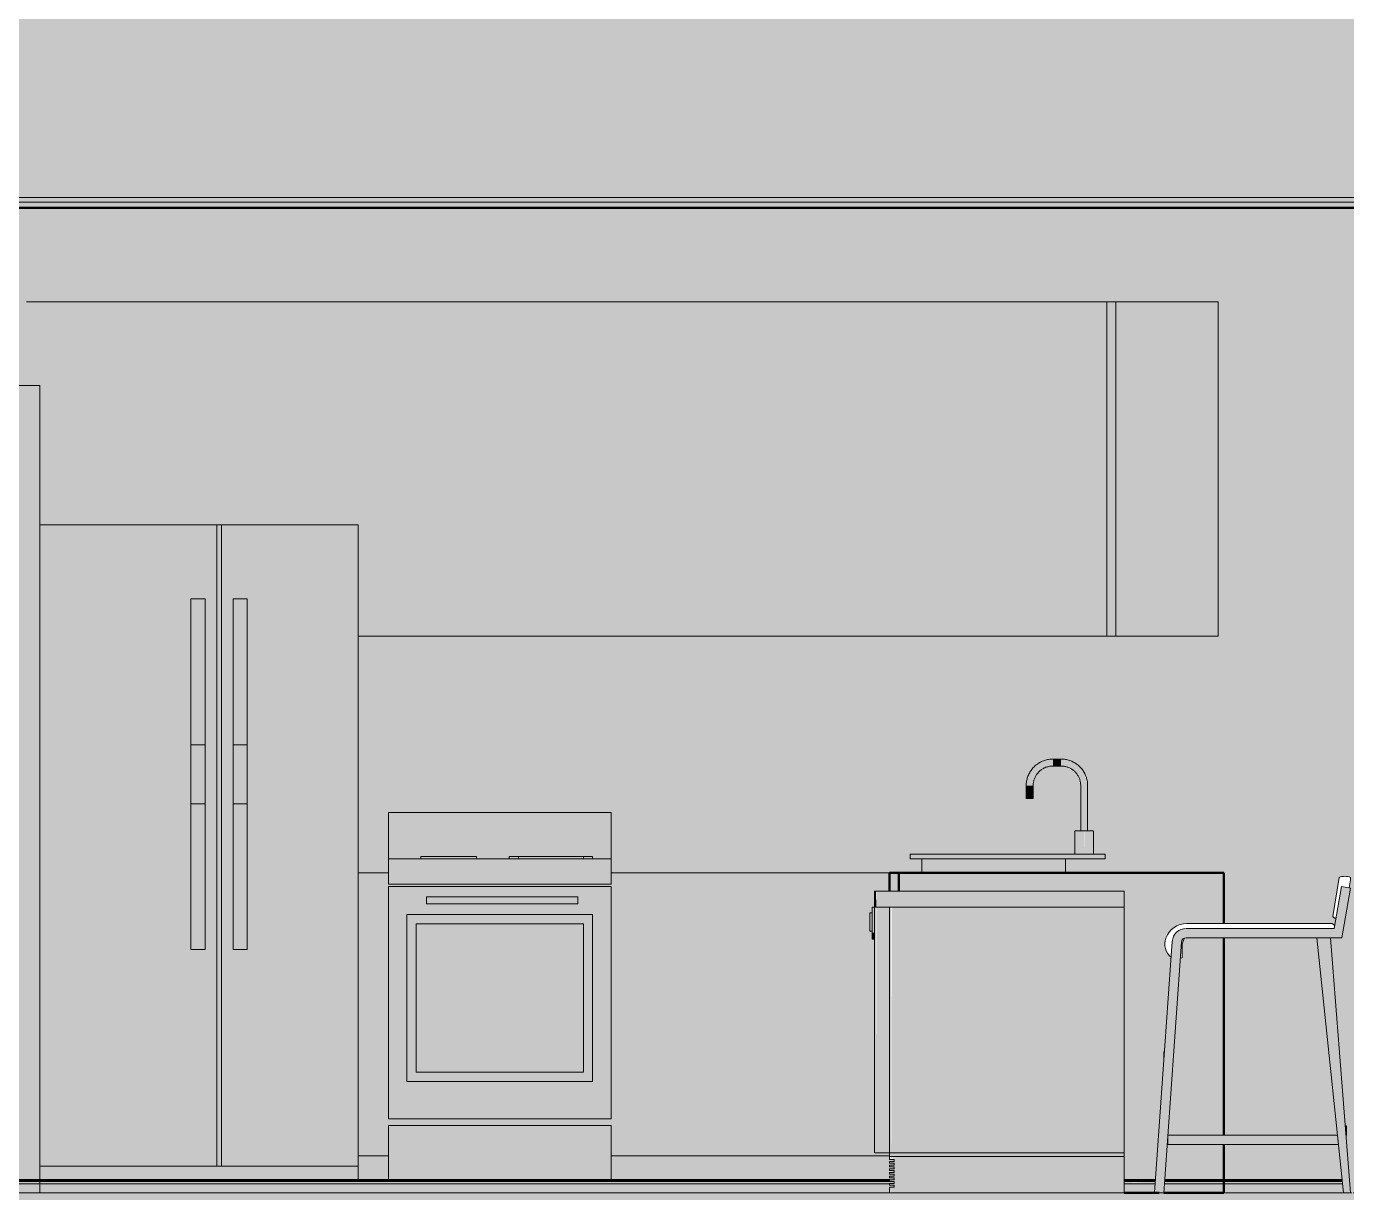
# Model space of a CAD drawing. Header units: inches. Extents: x 9566 to 17067, y -226 to 532.
# Drawn here: x 16322.1 to 16464.4, y 119.6 to 245.7 of the extents above; entities that cross this region are included whole.
import ezdxf

# ---------------------------------------------------------------- set-up
doc = ezdxf.new("R2010")
doc.units = ezdxf.units.IN
doc.header["$MEASUREMENT"] = 0
doc.linetypes.add('Dash 1_16_', pattern=[0.125, 0.0625, -0.0625])
doc.linetypes.add('Grid Line 1_2_', pattern=[0.875, 0.5, -0.125, 0.125, -0.125])
for name, color, linetype, lineweight in [('0-2', 7, 'Continuous', 9), ('0-3', 130, 'Continuous', 5), ('A-AREA-PATT-3', 254, 'Continuous', 9), ('A-DOOR-2', 7, 'Dash 1_16_', 9), ('A-DOOR-FRAM-3', 8, 'Continuous', 9), ('A-DOOR-FRAM-4', 90, 'Continuous', 20), ('A-FLOR-1', 192, 'Continuous', 5), ('A-FLOR-2', 192, 'Continuous', 50), ('A-FLOR-LEVL-1', 51, 'Grid Line 1_2_', 9), ('A-FLOR-MCUT', 51, 'Continuous', 13), ('A-FLOR-PATT-1', 8, 'Continuous', 9), ('I-FURN-2', 7, 'Continuous', 9), ('I-FURN-5', 9, 'Continuous', 9), ('P-SANR-FIXT-1', 8, 'Continuous', 9), ('P-SANR-FIXT-2', 7, 'Continuous', 9), ('Q-CASE-1', 9, 'Continuous', 9), ('Q-CASE-2', 7, 'Continuous', 9), ('Q-CASE-3', 250, 'Continuous', 50), ('Q-SPCQ-1', 8, 'Continuous', 9), ('Q-SPCQ-2', 7, 'Continuous', 9), ('Q-SPCQ-3', 50, 'Continuous', 9)]:
    doc.layers.add(name, color=color, linetype=linetype, lineweight=lineweight)

# ---------------------------------------------------------------- blocks, each defined once
blk = doc.blocks.new('OD_CW_Base Cabinet - OD_CW_Base Cabinet-1482722-BUILDING SECTION - NORTH_SOUTH - LOOKING WEST')
at = {"layer": 'Q-CASE-1'}
blk.add_hatch(color=256, dxfattribs=at).paths.add_polyline_path([(3642.3, 152.5), (3643.3, 152.5), (3643.3, 154.5), (3642.3, 154.5)], flags=0)
h = blk.add_hatch(color=256, dxfattribs=at)
h.paths.add_polyline_path([(3670.05, 121), (3670.89, 121), (3671.82, 134.11), (3671.82, 135.22), (3671.9, 135.22), (3672.62, 145.4), (3672.54, 145.46), (3672.26, 145.79), (3672.07, 146.18), (3671.97, 146.82), (3671.99, 147.11), (3672.07, 147.46), (3672.33, 147.98), (3672.72, 148.42), (3673.2, 148.76), (3673.82, 148.97), (3674.32, 149.04), (3678.3, 149.04), (3678.3, 154.5), (3643.3, 154.5), (3643.3, 152.5), (3667.55, 152.5), (3667.55, 121.3)], flags=0)
h.paths.add_polyline_path([(3672.26, 126.22), (3678.3, 126.22), (3678.3, 147.5), (3674.13, 147.46), (3674, 147.37), (3673.82, 146.82), (3673.82, 145.32), (3673.62, 145.29), (3672.3, 126.76)], flags=0)
h.paths.add_polyline_path([(3678.3, 121), (3678.3, 125.22), (3672.26, 125.22), (3672.26, 126.22), (3671.89, 121), (3673.74, 121)], flags=0)
at = {"layer": 'Q-CASE-3'}
for p, q in [((3642.3, 154.5), (3642.3, 152.5)), ((3643.3, 154.5), (3642.3, 154.5)), ((3643.3, 152.5), (3643.3, 154.5)), ((3643.3, 154.5), (3643.3, 152.5)), ((3678.3, 154.5), (3643.3, 154.5)), ((3678.3, 149.04), (3678.3, 154.5)), ((3678.3, 126.22), (3678.3, 147.5)), ((3678.3, 120), (3678.3, 125.22)), ((3667.55, 120), (3671.32, 120)), ((3671.82, 120), (3678.3, 120))]:
    blk.add_line(p, q, dxfattribs=at)
blk = doc.blocks.new('Bar_Stool_6722_1_ - Bar_Stool_6722_1_-1372833-BUILDING SECTION - NORTH_SOUTH - LOOKING WEST')
at = {"layer": 'I-FURN-5'}
for points in [[(3651.73, -0.04), (3653.65, 27.04), (3653.81, 27.37), (3654.15, 27.5), (3670.93, 27.5), (3671.87, 32.84), (3670.88, 33.01), (3670.04, 28.5), (3654.04, 28.47), (3653.43, 28.32), (3652.89, 27.81), (3652.65, 27.11), (3650.73, 0.04), (3651.23, 0)], [(3671.87, 0), (3669.69, 27.5), (3668.23, 27.5), (3671.12, 0)], [(3651.73, 14.11), (3651.81, 15.22), (3651.73, 15.22)], [(3671.41, 6.22), (3671.41, 7.22), (3671.3, 7.22), (3671.37, 6.22)], [(3670.57, 5.22), (3670.46, 6.22), (3652.17, 6.22), (3652.17, 5.22), (3668.23, 5.22)]]:
    blk.add_hatch(color=256, dxfattribs=at).paths.add_polyline_path(points, flags=0)
at = {"layer": 'I-FURN-2'}
for p, q in [((3670.63, 33.98), (3669.96, 29.79)), ((3670.09, 28.5), (3670.88, 33.01)), ((3670.88, 33.01), (3671.87, 32.84)), ((3671.87, 32.84), (3670.93, 27.5)), ((3671.71, 32.86), (3671.87, 33.73)), ((3671.87, 33.73), (3671.87, 33.98)), ((3670.09, 28.5), (3654.15, 28.5)), ((3669.83, 29.04), (3654.23, 29.04)), ((3670.14, 28.86), (3669.83, 29.04)), ((3669.96, 29.79), (3670.13, 29.62)), ((3670.12, 28.71), (3670.14, 28.86)), ((3670.13, 29.62), (3670.28, 29.59)), ((3652.65, 27.11), (3650.73, 0.04)), ((3651.73, -0.04), (3653.65, 27.04)), ((3653.73, 26.82), (3653.93, 27.41)), ((3654.15, 27.5), (3670.93, 27.5)), ((3669.69, 27.5), (3668.23, 27.5)), ((3668.23, 27.5), (3671.12, 0)), ((3671.87, 0), (3669.69, 27.5)), ((3653.73, 25.32), (3653.73, 26.82)), ((3653.53, 25.29), (3653.73, 25.32)), ((3651.73, 14.11), (3651.73, 15.22)), ((3651.73, 15.22), (3651.81, 15.22)), ((3671.3, 7.22), (3671.41, 7.22)), ((3671.41, 7.22), (3671.41, 6.22)), ((3652.17, 6.22), (3652.17, 5.22)), ((3670.46, 6.22), (3652.17, 6.22)), ((3670.57, 5.22), (3670.46, 6.22)), ((3652.17, 5.22), (3670.57, 5.22)), ((3650.73, 0.04), (3651.73, -0.04)), ((3671.12, 0), (3671.87, 0))]:
    blk.add_line(p, q, dxfattribs=at)
for centre, radius, start, end in [((3671.25, 32.61), 1.51, 65.6531, 114.3469), ((3654.23, 26.64), 2.4, 90, 160), ((3654.15, 27), 1.5, 90, 175.9457), ((3653.73, 26.82), 1.87, 160, 229.6759), ((3654.15, 27), 0.5, 90, 175.9457)]:
    blk.add_arc(centre, radius, start, end, dxfattribs=at)
blk = doc.blocks.new('Sink Kitchen-Single - 30_ x 21_-V70-BUILDING SECTION - NORTH_SOUTH - LOOKING WEST')
at = {"layer": 'P-SANR-FIXT-1'}
for points in [[(3657.01, 163.87), (3657.76, 163.87), (3657.96, 164.75), (3658.46, 165.43), (3659.18, 165.86), (3659.88, 166.04), (3659.88, 166.75), (3658.78, 166.53), (3657.85, 165.91), (3657.23, 164.98), (3657.05, 164.06)], [(3660.12, 166), (3660.76, 166.05), (3660.76, 166.75), (3659.88, 166.71), (3659.88, 166)], [(3663.34, 163.87), (3663.62, 163.92), (3663.36, 165.06), (3662.79, 165.91), (3661.86, 166.53), (3660.76, 166.71), (3660.76, 166), (3661.64, 165.8), (3662.32, 165.29), (3662.74, 164.58), (3662.93, 163.87), (3663.31, 163.87)], [(3657.47, 162.5), (3657.76, 162.5), (3657.72, 163.87), (3657.01, 163.87), (3657.05, 162.5), (3657.33, 162.5)], [(3663.47, 159), (3663.63, 159), (3663.58, 163.87), (3662.88, 163.87), (3662.93, 159), (3663.46, 159)], [(3662.94, 156.5), (3663.26, 156.5), (3663.24, 159), (3662.28, 159), (3662.28, 156.5), (3662.93, 156.5)], [(3664.23, 156.5), (3664.23, 159), (3663.26, 159), (3663.27, 156.5), (3664.14, 156.5)], [(3645.3, 156), (3665.51, 156), (3665.51, 156.5), (3644.51, 156.5), (3644.51, 156)], [(3646.95, 154.5), (3648.01, 154.5), (3648.01, 156), (3645.76, 156), (3645.76, 154.5), (3646.85, 154.5)], [(3648.01, 154.5), (3659.01, 154.5), (3659.01, 156), (3648.01, 156)], [(3660.55, 154.5), (3661.26, 154.5), (3661.26, 156), (3659.01, 156), (3659.01, 154.5), (3660.5, 154.5)]]:
    blk.add_hatch(color=256, dxfattribs=at).paths.add_polyline_path(points, flags=0)
at = {"layer": 'P-SANR-FIXT-2'}
for p, q in [((3660.76, 166.75), (3659.88, 166.75)), ((3659.88, 166), (3660.76, 166)), ((3657.01, 163.87), (3657.01, 162.5)), ((3657.76, 162.5), (3657.76, 163.87)), ((3662.88, 163.87), (3662.88, 159)), ((3663.63, 159), (3663.63, 163.87)), ((3657.76, 162.5), (3657.01, 162.5)), ((3662.26, 159), (3662.26, 156.5)), ((3662.26, 159), (3662.26, 156.5)), ((3662.28, 159), (3663.26, 159)), ((3662.28, 159), (3662.28, 159)), ((3663.26, 159), (3664.23, 159)), ((3664.23, 159), (3664.23, 159)), ((3664.26, 156.5), (3664.26, 159)), ((3664.26, 156.5), (3664.26, 159)), ((3644.51, 156.5), (3665.51, 156.5)), ((3644.51, 156.5), (3644.51, 156)), ((3665.51, 156.5), (3665.51, 156)), ((3665.51, 156), (3644.51, 156)), ((3645.76, 156), (3645.76, 154.5)), ((3661.26, 154.5), (3661.26, 156))]:
    blk.add_line(p, q, dxfattribs=at)
at = {"layer": 'P-SANR-FIXT-2', "flags": 128}
for points in [[(3659.88, 166.75), (3659.77, 166.75), (3659.65, 166.74), (3659.54, 166.73), (3659.42, 166.71), (3659.31, 166.69), (3659.2, 166.67), (3659.09, 166.64), (3658.98, 166.6), (3658.87, 166.57), (3658.76, 166.52), (3658.66, 166.48), (3658.56, 166.43), (3658.45, 166.37), (3658.36, 166.31), (3658.26, 166.25), (3658.17, 166.18), (3658.08, 166.11), (3657.99, 166.04), (3657.9, 165.96), (3657.82, 165.88), (3657.74, 165.79), (3657.67, 165.71), (3657.6, 165.62), (3657.53, 165.52), (3657.46, 165.43), (3657.4, 165.33), (3657.35, 165.23), (3657.3, 165.13), (3657.25, 165.02), (3657.2, 164.92), (3657.16, 164.81), (3657.13, 164.7), (3657.1, 164.59), (3657.07, 164.48), (3657.05, 164.36), (3657.03, 164.25), (3657.02, 164.14), (3657.01, 164.02), (3657.01, 163.91), (3657.01, 163.87)], [(3663.63, 163.87), (3663.63, 163.99), (3663.62, 164.1), (3663.61, 164.22), (3663.6, 164.33), (3663.58, 164.45), (3663.55, 164.56), (3663.52, 164.67), (3663.49, 164.78), (3663.45, 164.89), (3663.41, 164.99), (3663.36, 165.1), (3663.31, 165.2), (3663.25, 165.3), (3663.19, 165.4), (3663.13, 165.5), (3663.06, 165.59), (3662.99, 165.68), (3662.92, 165.77), (3662.84, 165.86), (3662.76, 165.94), (3662.68, 166.02), (3662.59, 166.09), (3662.5, 166.16), (3662.41, 166.23), (3662.31, 166.29), (3662.21, 166.35), (3662.11, 166.41), (3662.01, 166.46), (3661.91, 166.51), (3661.8, 166.55), (3661.69, 166.59), (3661.58, 166.63), (3661.47, 166.66), (3661.36, 166.69), (3661.25, 166.71), (3661.13, 166.73), (3661.02, 166.74), (3660.9, 166.75), (3660.79, 166.75), (3660.76, 166.75)], [(3657.76, 163.87), (3657.76, 163.96), (3657.76, 164.04), (3657.77, 164.13), (3657.79, 164.21), (3657.8, 164.3), (3657.82, 164.38), (3657.84, 164.46), (3657.87, 164.54), (3657.89, 164.62), (3657.93, 164.7), (3657.96, 164.78), (3658, 164.86), (3658.04, 164.93), (3658.08, 165), (3658.13, 165.07), (3658.18, 165.14), (3658.23, 165.21), (3658.29, 165.28), (3658.34, 165.34), (3658.4, 165.4), (3658.46, 165.46), (3658.53, 165.51), (3658.6, 165.57), (3658.66, 165.62), (3658.73, 165.66), (3658.81, 165.71), (3658.88, 165.75), (3658.96, 165.79), (3659.03, 165.82), (3659.11, 165.86), (3659.19, 165.88), (3659.27, 165.91), (3659.36, 165.93), (3659.44, 165.95), (3659.52, 165.97), (3659.61, 165.98), (3659.69, 165.99), (3659.78, 166), (3659.86, 166), (3659.88, 166)], [(3660.76, 166), (3660.84, 166), (3660.93, 165.99), (3661.01, 165.98), (3661.1, 165.97), (3661.18, 165.96), (3661.26, 165.94), (3661.35, 165.92), (3661.43, 165.89), (3661.51, 165.86), (3661.59, 165.83), (3661.66, 165.8), (3661.74, 165.76), (3661.81, 165.72), (3661.89, 165.68), (3661.96, 165.63), (3662.03, 165.58), (3662.09, 165.53), (3662.16, 165.47), (3662.22, 165.42), (3662.28, 165.36), (3662.34, 165.29), (3662.4, 165.23), (3662.45, 165.16), (3662.5, 165.09), (3662.55, 165.02), (3662.59, 164.95), (3662.63, 164.88), (3662.67, 164.8), (3662.71, 164.72), (3662.74, 164.65), (3662.77, 164.57), (3662.79, 164.48), (3662.82, 164.4), (3662.84, 164.32), (3662.85, 164.24), (3662.86, 164.15), (3662.87, 164.07), (3662.88, 163.98), (3662.88, 163.9), (3662.88, 163.87)]]:
    blk.add_lwpolyline(points, dxfattribs=at)
blk = doc.blocks.new('Refrigerator_-_Side-by-Side_6047 - 36_ X 30_-V71-BUILDING SECTION - NORTH_SOUTH - LOOKING WEST')
at = {"layer": 'Q-SPCQ-1'}
h = blk.add_hatch(color=256, dxfattribs=at)
h.paths.add_polyline_path([(3569.8, 122.87), (3569.8, 192), (3550.75, 192), (3550.75, 122.87)], flags=0)
h.paths.add_polyline_path([(3568.54, 146.23), (3567.02, 146.23), (3567.02, 184), (3568.54, 184), (3568.54, 150.3)], flags=0)
for points in [[(3569.8, 122.87), (3570.3, 122.87), (3570.3, 192), (3569.8, 192), (3569.8, 124)], [(3568.54, 168.29), (3568.54, 184), (3567.02, 184), (3567.02, 168.29)], [(3573.07, 168.29), (3573.07, 184), (3571.56, 184), (3571.56, 168.29)], [(3567.02, 161.94), (3568.54, 161.94), (3568.54, 168.29), (3567.02, 168.29)], [(3571.56, 161.94), (3573.07, 161.94), (3573.07, 168.29), (3571.56, 168.29)], [(3568.54, 146.23), (3568.54, 161.94), (3567.02, 161.94), (3567.02, 146.23)], [(3573.07, 146.23), (3573.07, 161.94), (3571.56, 161.94), (3571.56, 146.23)], [(3569.8, 121.37), (3585.05, 121.37), (3585.05, 122.87), (3550.75, 122.87), (3550.75, 121.37)]]:
    blk.add_hatch(color=256, dxfattribs=at).paths.add_polyline_path(points, flags=0)
h = blk.add_hatch(color=256, dxfattribs=at)
h.paths.add_polyline_path([(3570.3, 122.87), (3585.05, 122.87), (3585.05, 192), (3570.3, 192), (3570.3, 124)], flags=0)
h.paths.add_polyline_path([(3573.07, 146.23), (3571.56, 146.23), (3571.56, 184), (3573.07, 184), (3573.07, 150.3)], flags=0)
at = {"layer": 'Q-SPCQ-2'}
for p, q in [((3569.8, 192), (3550.75, 192)), ((3570.3, 192), (3569.8, 192)), ((3569.8, 122.87), (3569.8, 192)), ((3570.3, 192), (3570.3, 122.87)), ((3585.05, 192), (3570.3, 192)), ((3585.05, 122.87), (3585.05, 192)), ((3567.02, 168.29), (3567.02, 184)), ((3567.02, 184), (3568.54, 184)), ((3568.54, 184), (3568.54, 168.29)), ((3571.56, 168.29), (3571.56, 184)), ((3573.07, 184), (3571.56, 184)), ((3573.07, 184), (3573.07, 168.29)), ((3567.02, 161.94), (3567.02, 168.29)), ((3567.02, 168.29), (3568.54, 168.29)), ((3568.54, 168.29), (3568.54, 161.94)), ((3571.56, 161.94), (3571.56, 168.29)), ((3573.07, 168.29), (3571.56, 168.29)), ((3573.07, 168.29), (3573.07, 161.94)), ((3567.02, 146.23), (3567.02, 161.94)), ((3567.02, 161.94), (3568.54, 161.94)), ((3568.54, 161.94), (3568.54, 146.23)), ((3571.56, 146.23), (3571.56, 161.94)), ((3573.07, 161.94), (3571.56, 161.94)), ((3573.07, 161.94), (3573.07, 146.23)), ((3567.02, 146.23), (3568.54, 146.23)), ((3573.07, 146.23), (3571.56, 146.23)), ((3550.75, 122.87), (3569.8, 122.87)), ((3570.3, 122.87), (3569.8, 122.87)), ((3570.3, 122.87), (3585.05, 122.87)), ((3585.05, 122.87), (3585.05, 121.37))]:
    blk.add_line(p, q, dxfattribs=at)
blk = doc.blocks.new('OD_CW_Upper Cabinet - OD_CW_Upper Cabinet-V72-BUILDING SECTION - NORTH_SOUTH - LOOKING WEST')
at = {"layer": 'Q-CASE-1'}
blk.add_hatch(color=256, dxfattribs=at).paths.add_polyline_path([(3603.64, 180), (3665.68, 180), (3665.68, 216), (3549.3, 216), (3549.3, 207), (3550.75, 207), (3550.75, 192), (3585.05, 192), (3585.05, 180), (3592.5, 180)], flags=0)
at = {"layer": 'Q-CASE-2'}
for p, q in [((3665.68, 216), (3549.3, 216)), ((3585.05, 180), (3665.68, 180))]:
    blk.add_line(p, q, dxfattribs=at)
blk = doc.blocks.new('Range - 24_ x 24_-V73-BUILDING SECTION - NORTH_SOUTH - LOOKING WEST')
at = {"layer": 'Q-SPCQ-3'}
for points in [[(3588.3, 156), (3591.8, 156), (3591.8, 156.25), (3597.8, 156.25), (3597.8, 156), (3601.3, 156), (3601.3, 156.25), (3610.3, 156.25), (3610.3, 156), (3612.3, 156), (3612.3, 161), (3588.3, 161)], [(3610.3, 153.26), (3612.3, 153.26), (3612.3, 156), (3588.3, 156), (3588.3, 153.26), (3603.64, 153.26)], [(3591.94, 156), (3597.8, 156), (3597.8, 156.25), (3591.8, 156.25), (3591.8, 156), (3591.91, 156)], [(3605.19, 156), (3609.3, 156.04), (3609.3, 156.25), (3602.3, 156.21), (3602.3, 156), (3604.41, 156)], [(3596.35, 151.15), (3608.69, 151.15), (3608.69, 151.9), (3592.42, 151.9), (3592.42, 151.15)]]:
    blk.add_hatch(color=256, dxfattribs=at).paths.add_polyline_path(points, flags=0)
h = blk.add_hatch(color=256, dxfattribs=at)
h.paths.add_polyline_path([(3601.3, 156), (3602.3, 156), (3602.3, 156.25), (3601.3, 156.25), (3601.3, 156.19)], flags=0)
h.paths.add_polyline_path([(3609.44, 156), (3610.3, 156), (3610.3, 156.25), (3609.3, 156.25), (3609.3, 156)], flags=0)
h = blk.add_hatch(color=256, dxfattribs=at)
h.paths.add_polyline_path([(3588.3, 121.37), (3612.3, 121.37), (3612.3, 127.25), (3588.3, 127.25), (3588.3, 122.87)], flags=0)
h.paths.add_polyline_path([(3610.3, 128), (3612.3, 128), (3612.3, 153.01), (3588.3, 153.01), (3588.3, 128), (3609.3, 128)], flags=0)
h.paths.add_polyline_path([(3590.3, 132), (3590.3, 150), (3610.3, 150), (3610.3, 132), (3591.3, 132)], flags=0)
h.paths.add_polyline_path([(3592.42, 151.15), (3592.42, 151.9), (3608.69, 151.9), (3608.69, 151.15), (3596.35, 151.15)], flags=0)
h = blk.add_hatch(color=256, dxfattribs=at)
h.paths.add_polyline_path([(3603.64, 132), (3610.3, 132), (3610.3, 150), (3590.3, 150), (3590.3, 132)], flags=0)
h.paths.add_polyline_path([(3609.3, 133), (3591.3, 133), (3591.3, 149), (3609.3, 149), (3609.3, 148.5)], flags=0)
at = {"layer": 'Q-SPCQ-2'}
for p, q in [((3588.3, 156), (3588.3, 161)), ((3588.3, 161), (3612.3, 161)), ((3612.3, 161), (3612.3, 156)), ((3588.3, 156), (3588.3, 153.26)), ((3612.3, 156), (3588.3, 156)), ((3591.8, 156.25), (3591.8, 156)), ((3591.8, 156.25), (3597.8, 156.25)), ((3597.8, 156), (3597.8, 156.25)), ((3601.3, 156.25), (3601.3, 156)), ((3601.3, 156.25), (3602.28, 156.25)), ((3602.3, 156.25), (3602.3, 156)), ((3602.3, 156.25), (3609.3, 156.25)), ((3609.3, 156), (3609.3, 156.25)), ((3609.32, 156.25), (3610.3, 156.25)), ((3610.3, 156), (3610.3, 156.25)), ((3612.3, 153.26), (3612.3, 156)), ((3588.3, 153.26), (3612.3, 153.26)), ((3588.3, 153.01), (3588.3, 128)), ((3612.3, 153.01), (3588.3, 153.01)), ((3612.3, 128), (3612.3, 153.01)), ((3592.42, 151.9), (3592.42, 151.15)), ((3608.69, 151.9), (3592.42, 151.9)), ((3592.42, 151.15), (3608.69, 151.15)), ((3608.69, 151.15), (3608.69, 151.9)), ((3590.3, 150), (3590.3, 132)), ((3610.3, 150), (3590.3, 150)), ((3610.3, 132), (3610.3, 150)), ((3591.3, 149), (3609.3, 149)), ((3591.3, 133), (3591.3, 149)), ((3609.3, 149), (3609.3, 133)), ((3609.3, 133), (3591.3, 133)), ((3590.3, 132), (3610.3, 132)), ((3588.3, 128), (3612.3, 128)), ((3588.3, 127.25), (3588.3, 121.37)), ((3612.3, 127.25), (3588.3, 127.25)), ((3612.3, 121.37), (3612.3, 127.25))]:
    blk.add_line(p, q, dxfattribs=at)
blk = doc.blocks.new('OD_CW_Base Cabinet - OD_CW_Base Cabinet-1386697-BUILDING SECTION - NORTH_SOUTH - LOOKING WEST')
at = {"layer": 'Q-CASE-1'}
h = blk.add_hatch(color=256, dxfattribs=at)
h.paths.add_polyline_path([(3640.7, 124), (3642.3, 124), (3642.3, 124.33), (3640.67, 124.33), (3640.67, 147.35), (3640.42, 147.38), (3640.42, 148.25), (3640.17, 148.25), (3640.17, 150.15), (3640.42, 150.15), (3640.42, 150.79), (3640.68, 150.79), (3640.73, 152.5), (3642.3, 152.5), (3642.3, 154.5), (3612.3, 154.5), (3612.3, 153.26), (3588.3, 153.26), (3588.3, 154.5), (3585.05, 154.5), (3585.05, 124), (3588.3, 124), (3588.3, 127.25), (3612.3, 127.25), (3612.3, 124), (3640.68, 124)], flags=0)
h.paths.add_polyline_path([(3588.3, 128), (3588.3, 153.01), (3612.3, 153.01), (3612.3, 128), (3590.3, 128)], flags=0)
h.paths.add_polyline_path([(3603.64, 133), (3609.3, 133), (3609.3, 149), (3591.3, 149), (3591.3, 133)], flags=0)
h = blk.add_hatch(color=256, dxfattribs=at)
h.paths.add_polyline_path([(3588.3, 121.37), (3588.3, 124), (3585.05, 124), (3585.05, 121.37)], flags=0)
h.paths.add_polyline_path([(3642.57, 123.94), (3642.51, 123.94), (3642.55, 123.64)], flags=0)
h.paths.add_polyline_path([(3642.59, 123.59), (3642.59, 123.94), (3642.57, 123.94), (3642.58, 123.7)], flags=0)
h.paths.add_polyline_path([(3640.07, 121.37), (3642.8, 121.43), (3642.78, 121.62), (3642.33, 121.62), (3642.33, 121.82), (3642.8, 121.82), (3642.77, 122.02), (3642.33, 122.02), (3642.38, 122.21), (3642.8, 122.21), (3642.74, 122.41), (3642.33, 122.41), (3642.38, 122.61), (3642.8, 122.61), (3642.74, 122.8), (3642.33, 122.8), (3642.38, 123), (3642.8, 123), (3642.74, 123.2), (3642.33, 123.2), (3642.35, 123.39), (3642.8, 123.42), (3642.76, 123.59), (3642.43, 123.59), (3642.38, 123.59), (3642.3, 124), (3612.3, 124), (3612.3, 121.37), (3632.78, 121.37)], flags=0)
at = {"layer": 'Q-CASE-2'}
for p, q in [((3588.3, 154.5), (3585.05, 154.5)), ((3642.3, 154.5), (3612.3, 154.5)), ((3585.05, 124), (3588.3, 124)), ((3612.3, 124), (3642.3, 124))]:
    blk.add_line(p, q, dxfattribs=at)
blk = doc.blocks.new('OD_CW_Upper Cabinet - OD_CW_Upper Cabinet-V74-BUILDING SECTION - NORTH_SOUTH - LOOKING WEST')
at = {"layer": 'Q-CASE-1'}
for points in [[(3665.68, 180), (3666.68, 180), (3666.68, 216), (3665.68, 216), (3665.68, 197.39)], [(3666.68, 180), (3677.68, 180), (3677.68, 216), (3666.68, 216), (3666.68, 197.39)]]:
    blk.add_hatch(color=256, dxfattribs=at).paths.add_polyline_path(points, flags=0)
at = {"layer": 'Q-CASE-2'}
for p, q in [((3665.68, 180), (3665.68, 216)), ((3666.68, 216), (3665.68, 216)), ((3666.68, 216), (3666.68, 180)), ((3666.68, 180), (3666.68, 216)), ((3677.68, 216), (3666.68, 216)), ((3677.68, 216), (3677.68, 180)), ((3666.68, 180), (3665.68, 180)), ((3677.68, 180), (3666.68, 180))]:
    blk.add_line(p, q, dxfattribs=at)
blk = doc.blocks.new('Single-Flush - 36_ x 84_-V75-BUILDING SECTION - NORTH_SOUTH - LOOKING WEST')
at = {"layer": 'A-DOOR-FRAM-3'}
blk.add_hatch(color=256, dxfattribs=at).paths.add_polyline_path([(3511.75, 121.25), (3511.75, 204), (3547.75, 204), (3547.75, 121.25), (3550.75, 121.25), (3550.75, 207), (3508.75, 207), (3508.79, 121.25)], flags=0)
at = {"layer": 'A-DOOR-2'}
for p in [(3511.75, 204), (3511.75, 120)]:
    blk.add_line(p, (3547.75, 162), dxfattribs=at)
at = {"layer": 'A-DOOR-FRAM-4'}
for p, q in [((3550.75, 207), (3508.75, 207)), ((3508.75, 207), (3508.75, 120)), ((3550.75, 120), (3550.75, 207)), ((3511.75, 120), (3511.75, 204)), ((3511.75, 204), (3547.75, 204)), ((3547.75, 204), (3547.75, 120)), ((3508.75, 120), (3511.75, 120)), ((3547.75, 120), (3550.75, 120))]:
    blk.add_line(p, q, dxfattribs=at)
blk = doc.blocks.new('Dishwasher_15404 - 34_ counter-V76-BUILDING SECTION - NORTH_SOUTH - LOOKING WEST')
at = {"layer": 'Q-SPCQ-1'}
for points in [[(3640.68, 150.79), (3640.87, 150.79), (3640.82, 152.5), (3640.68, 152.5)], [(3640.87, 150.79), (3667.55, 150.79), (3667.55, 152.5), (3640.87, 152.5)], [(3640.42, 148.06), (3640.67, 148.06), (3640.67, 150.79), (3640.42, 150.79), (3640.42, 150.3)], [(3640.68, 124.33), (3640.87, 124.33), (3640.82, 150.79), (3640.67, 150.79), (3640.67, 124.33)], [(3642.3, 124.33), (3642.3, 150.79), (3640.87, 150.79), (3640.87, 124.33)], [(3642.31, 124.33), (3642.5, 124.33), (3642.44, 150.79), (3642.3, 150.79), (3642.3, 124.33)], [(3667.55, 124.33), (3667.55, 150.79), (3642.5, 150.79), (3642.5, 124.33), (3661.93, 124.33)], [(3640.17, 148.25), (3640.42, 148.25), (3640.42, 150.15), (3640.17, 150.15), (3640.17, 148.34)], [(3640.42, 147.35), (3640.67, 147.38), (3640.67, 148.06), (3640.42, 148.06), (3640.42, 147.38)], [(3642.3, 123.94), (3667.55, 123.94), (3667.55, 124.33), (3642.3, 124.33), (3642.3, 124)], [(3667.55, 120), (3667.55, 123.94), (3643.87, 123.94), (3643.87, 120), (3661.93, 120)]]:
    blk.add_hatch(color=256, dxfattribs=at).paths.add_polyline_path(points, flags=0)
h = blk.add_hatch(color=256, dxfattribs=at)
h.paths.add_polyline_path([(3643.47, 120), (3643.87, 120), (3643.87, 123.94), (3642.84, 123.94), (3642.8, 123.39), (3642.33, 123.39), (3642.33, 123.2), (3642.8, 123.2), (3642.8, 123), (3642.33, 123), (3642.33, 122.8), (3642.8, 122.8), (3642.8, 122.61), (3642.33, 122.61), (3642.33, 122.41), (3642.8, 122.41), (3642.78, 122.21), (3642.33, 122.21), (3642.33, 122.02), (3642.8, 122.02), (3642.76, 121.82), (3642.33, 121.82), (3642.33, 121.62), (3642.8, 121.62), (3642.78, 121.43), (3642.33, 121.37), (3642.33, 121.23), (3642.8, 121.23), (3642.77, 121.03), (3642.33, 121), (3642.33, 120.84), (3642.8, 120.84), (3642.8, 120.64), (3642.33, 120.64), (3642.39, 120), (3643.09, 120)], flags=0)
h.paths.add_polyline_path([(3642.3, 120), (3642.33, 120), (3642.32, 120.64)], flags=0)
h.paths.add_polyline_path([(3642.7, 123.59), (3642.8, 123.59), (3642.8, 123.94), (3642.63, 123.94), (3642.64, 123.59), (3642.69, 123.59)], flags=0)
h.paths.add_polyline_path([(3642.51, 123.59), (3642.54, 123.63), (3642.47, 123.94), (3642.43, 123.94), (3642.47, 123.59)], flags=0)
at = {"layer": 'Q-SPCQ-2'}
for p, q in [((3640.67, 152.5), (3640.67, 150.79)), ((3640.67, 152.5), (3640.87, 152.5)), ((3640.87, 152.5), (3667.55, 152.5)), ((3667.55, 152.5), (3667.55, 150.79)), ((3640.42, 148.06), (3640.42, 150.79)), ((3640.42, 150.79), (3640.68, 150.79)), ((3640.87, 150.79), (3640.67, 150.79)), ((3640.67, 150.79), (3640.67, 124.33)), ((3640.67, 150.79), (3640.87, 150.79)), ((3667.55, 150.79), (3640.87, 150.79)), ((3640.87, 150.79), (3642.3, 150.79)), ((3642.3, 150.79), (3642.3, 124.33)), ((3642.3, 150.79), (3642.3, 124.33)), ((3642.5, 150.79), (3667.55, 150.79)), ((3667.55, 150.79), (3667.55, 124.33)), ((3640.42, 150.18), (3640.17, 150.18)), ((3640.17, 148.21), (3640.17, 150.18)), ((3640.17, 150.18), (3640.17, 150.15)), ((3640.17, 148.25), (3640.17, 148.21)), ((3640.17, 148.21), (3640.42, 148.21)), ((3640.42, 147.35), (3640.42, 148.06)), ((3640.42, 147.35), (3640.68, 147.35)), ((3640.87, 124.33), (3640.67, 124.33)), ((3642.3, 124.33), (3640.87, 124.33)), ((3642.3, 124.33), (3667.55, 124.33)), ((3642.3, 124.33), (3642.3, 123.94)), ((3667.55, 123.94), (3642.3, 123.94)), ((3642.3, 123.94), (3642.3, 123.59)), ((3667.55, 124.33), (3642.5, 124.33)), ((3643.87, 123.94), (3667.55, 123.94)), ((3667.55, 124.33), (3667.55, 123.94)), ((3667.55, 123.94), (3667.55, 120)), ((3642.3, 123.59), (3642.8, 123.59)), ((3642.43, 123.59), (3642.3, 123.59)), ((3642.3, 123.39), (3642.3, 123.2)), ((3642.8, 123.39), (3642.3, 123.39)), ((3642.3, 123.39), (3642.33, 123.39)), ((3642.3, 123.2), (3642.8, 123.2)), ((3642.33, 123.2), (3642.3, 123.2)), ((3642.3, 123), (3642.3, 122.8)), ((3642.8, 123), (3642.3, 123)), ((3642.3, 123), (3642.33, 123)), ((3642.3, 122.8), (3642.8, 122.8)), ((3642.33, 122.8), (3642.3, 122.8)), ((3642.3, 122.61), (3642.3, 122.41)), ((3642.8, 122.61), (3642.3, 122.61)), ((3642.3, 122.61), (3642.33, 122.61)), ((3642.3, 122.41), (3642.8, 122.41)), ((3642.33, 122.41), (3642.3, 122.41)), ((3642.8, 123.59), (3642.8, 123.39)), ((3642.8, 123.39), (3642.8, 123.59)), ((3642.8, 123.2), (3642.8, 123)), ((3642.8, 122.8), (3642.8, 122.61)), ((3642.8, 122.41), (3642.8, 122.21)), ((3642.3, 122.21), (3642.3, 122.02)), ((3642.8, 122.21), (3642.3, 122.21)), ((3642.3, 122.21), (3642.33, 122.21)), ((3642.3, 122.02), (3642.8, 122.02)), ((3642.33, 122.02), (3642.3, 122.02)), ((3642.3, 121.82), (3642.3, 121.62)), ((3642.8, 121.82), (3642.3, 121.82)), ((3642.3, 121.82), (3642.33, 121.82)), ((3642.3, 121.62), (3642.8, 121.62)), ((3642.33, 121.62), (3642.3, 121.62)), ((3642.3, 121.43), (3642.3, 121.23)), ((3642.8, 121.43), (3642.3, 121.43)), ((3642.3, 121.43), (3642.33, 121.43)), ((3642.3, 121.23), (3642.8, 121.23)), ((3642.3, 121.03), (3642.3, 120.84)), ((3642.8, 121.03), (3642.3, 121.03)), ((3642.8, 122.02), (3642.8, 121.82)), ((3642.8, 121.62), (3642.8, 121.43)), ((3642.8, 121.23), (3642.8, 121.03)), ((3642.3, 120.84), (3642.8, 120.84)), ((3642.3, 120.64), (3642.3, 120)), ((3642.8, 120.64), (3642.3, 120.64)), ((3643.87, 120), (3642.3, 120)), ((3642.8, 120.84), (3642.8, 120.64)), ((3667.55, 120), (3643.87, 120))]:
    blk.add_line(p, q, dxfattribs=at)
blk = doc.blocks.new('1750 Ox - Unit Layouts_rvt-2-BUILDING SECTION - NORTH_SOUTH - LOOKING WEST')
at = {"layer": '0-2'}
for name, p in [('OD_CW_Upper Cabinet - OD_CW_Upper Cabinet-V72-BUILDING SECTION - NORTH_SOUTH - LOOKING WEST', (0, 0)), ('OD_CW_Upper Cabinet - OD_CW_Upper Cabinet-V74-BUILDING SECTION - NORTH_SOUTH - LOOKING WEST', (0, 0)), ('Single-Flush - 36_ x 84_-V75-BUILDING SECTION - NORTH_SOUTH - LOOKING WEST', (0, 0)), ('Refrigerator_-_Side-by-Side_6047 - 36_ X 30_-V71-BUILDING SECTION - NORTH_SOUTH - LOOKING WEST', (0, 0)), ('Sink Kitchen-Single - 30_ x 21_-V70-BUILDING SECTION - NORTH_SOUTH - LOOKING WEST', (0, 0)), ('Range - 24_ x 24_-V73-BUILDING SECTION - NORTH_SOUTH - LOOKING WEST', (0, 0)), ('OD_CW_Base Cabinet - OD_CW_Base Cabinet-1386697-BUILDING SECTION - NORTH_SOUTH - LOOKING WEST', (0, 0)), ('OD_CW_Base Cabinet - OD_CW_Base Cabinet-1482722-BUILDING SECTION - NORTH_SOUTH - LOOKING WEST', (0, 0)), ('Bar_Stool_6722_1_ - Bar_Stool_6722_1_-1372833-BUILDING SECTION - NORTH_SOUTH - LOOKING WEST', (20.09, 120)), ('Dishwasher_15404 - 34_ counter-V76-BUILDING SECTION - NORTH_SOUTH - LOOKING WEST', (0, 0))]:
    blk.add_blockref(name, p, dxfattribs=at)

msp = doc.modelspace()

# ---------------------------------------------------------------- hatches: boundary and pattern name
at = {"layer": 'A-AREA-PATT-3'}
h = msp.add_hatch(color=256, dxfattribs=at)
h.paths.add_polyline_path([(16201.5198, 121.375), (16201.5198, 208), (16241.5198, 208), (16241.5198, 121.375), (16281.5948, 121.375), (16281.5948, 207), (16322.1448, 207), (16322.1448, 216), (16450.531, 216), (16450.531, 180), (16357.8948, 180), (16357.8948, 154.5), (16361.1448, 154.5), (16361.1448, 161), (16385.1448, 161), (16385.1448, 154.5), (16418.604, 154.5), (16418.604, 156), (16417.354, 156), (16417.354, 156.5), (16435.1291, 156.5), (16435.1291, 159), (16435.729, 159), (16435.6851, 164.0954), (16435.5044, 164.7822), (16434.9956, 165.4518), (16434.3116, 165.8592), (16433.604, 166), (16432.6553, 165.9853), (16431.8218, 165.7754), (16431.1522, 165.2666), (16430.7448, 164.5827), (16430.604, 163.875), (16430.5669, 162.5), (16429.854, 162.5), (16429.8911, 164.0617), (16430.1456, 165.084), (16430.8088, 165.9833), (16431.6518, 166.5357), (16432.729, 166.75), (16433.7907, 166.7129), (16434.7743, 166.4843), (16435.7123, 165.7952), (16436.2601, 164.9752), (16436.479, 163.875), (16436.479, 159), (16437.0789, 159), (16437.0789, 156.5), (16438.354, 156.5), (16438.354, 156), (16434.104, 156), (16434.104, 154.5), (16451.1448, 154.5), (16451.1448, 149.036), (16462.7674, 149.036), (16463.0715, 148.8604), (16463.0715, 148.7829), (16463.2142, 149.5918), (16463.0216, 149.6603), (16462.8959, 149.786), (16463.5608, 153.9837), (16463.9183, 154.0895), (16464.1813, 154.1175), (16464.4987, 154.0837), (16464.8018, 153.9837), (16464.8018, 153.7337), (16464.6485, 152.8642), (16464.8018, 152.8372), (16463.8607, 147.5), (16462.6245, 147.5), (16464.2303, 127.219), (16464.3417, 127.219), (16464.3417, 125.8115), (16464.693, 121.375), (16521.6698, 121.375), (16521.6698, 157.5), (16541.1595, 157.5), (16541.1595, 171), (16579.1595, 171), (16579.1595, 157.5), (16605.6698, 157.5), (16605.6698, 121.375), (16630.6948, 121.375), (16630.6948, 226.125), (16200.9698, 226.125), (16200.9784, 121.375)], flags=0)
h.paths.add_polyline_path([(16461.1615, 121.375), (16463.9073, 121.375), (16463.5033, 125.219), (16451.1448, 125.219), (16451.1448, 121.375)], flags=0)
h.paths.add_polyline_path([(16319.7573, 121.375), (16320.5948, 121.375), (16320.5948, 204), (16284.5948, 204), (16284.5948, 203), (16319.7573, 203), (16319.7573, 122.8694)], flags=0)
h.paths.add_polyline_path([(16463.3982, 126.219), (16461.1615, 147.5), (16451.1448, 147.5), (16451.1448, 126.219), (16461.1615, 126.219)], flags=0)
h.paths.add_polyline_path([(16478.6065, 132), (16474.6065, 132), (16474.6065, 169.5), (16480.6065, 169.5), (16481.4357, 166.8594), (16481.9382, 164.1376), (16482.1065, 161.125), (16481.9614, 157.75), (16509.6065, 157.75), (16509.6065, 153.1583), (16510.6065, 153), (16510.6065, 150), (16509.6065, 150), (16509.6065, 132), (16487.3725, 132)], flags=0)
at = {"layer": 'A-FLOR-1'}
h = msp.add_hatch(color=256, dxfattribs=at)
h.paths.add_polyline_path([(15752.3999, 226.75), (15908.2198, 226.75), (15908.2198, 227.25), (15623.7198, 227.25), (15623.7404, 226.75), (15747.6499, 226.75)], flags=0)
h.paths.add_polyline_path([(14873.7948, 226.75), (15620.2198, 226.75), (15620.2198, 227.25), (14843.0198, 227.2465), (14843.0198, 226.75), (14873.7398, 226.75)], flags=0)
h.paths.add_polyline_path([(16609.638, 226.75), (16631.3198, 226.75), (16631.3198, 227.25), (16199.7198, 227.25), (16199.7198, 226.75), (16603.5698, 226.75)], flags=0)
h.paths.add_polyline_path([(16187.0507, 226.75), (16196.2198, 226.75), (16196.2198, 227.25), (15911.7198, 227.25), (15911.7198, 226.75), (16181.7698, 226.75)], flags=0)
h = msp.add_hatch(color=256, dxfattribs=at)
h.paths.add_polyline_path([(14873.7948, 121.25), (15051.2904, 121.25), (15051.2904, 121.375), (14864.0198, 121.375), (14864.0198, 121.25), (14869.0997, 121.25)], flags=0)
h.paths.add_polyline_path([(16630.6948, 121.25), (16631.3198, 121.25), (16631.3198, 121.375), (16605.6698, 121.375), (16605.6698, 121.25), (16625.1667, 121.25)], flags=0)
h.paths.add_polyline_path([(15531.3117, 121.25), (15620.2198, 121.25), (15620.2198, 121.375), (15449.0911, 121.375), (15449.0911, 121.25), (15528.3172, 121.25)], flags=0)
h.paths.add_polyline_path([(16493.0622, 121.25), (16521.6698, 121.25), (16521.6698, 121.375), (16464.693, 121.375), (16464.7029, 121.25), (16478.6065, 121.25)], flags=0)
h.paths.add_polyline_path([(16463.9205, 121.25), (16463.9073, 121.375), (16451.1448, 121.375), (16451.1448, 121.25), (16463.9183, 121.25)], flags=0)
h.paths.add_polyline_path([(16415.1777, 121.25), (16415.1777, 121.375), (16323.5948, 121.375), (16323.5948, 121.25), (16412.9163, 121.25)], flags=0)
h.paths.add_polyline_path([(16319.7573, 121.25), (16320.5948, 121.25), (16320.5948, 121.375), (16284.5948, 121.375), (16284.5948, 121.25), (16319.7104, 121.25)], flags=0)
h.paths.add_polyline_path([(15623.7198, 121.25), (15794.8484, 121.25), (15794.8484, 121.375), (15623.7198, 121.3415)], flags=0)
h.paths.add_polyline_path([(16281.4539, 121.25), (16281.5948, 121.25), (16281.5948, 121.375), (16199.7198, 121.375), (16199.7198, 121.25), (16281.3698, 121.25)], flags=0)
h.paths.add_polyline_path([(16194.9698, 121.25), (16196.2198, 121.25), (16196.2198, 121.375), (16024.4661, 121.375), (16024.4661, 121.25), (16194.3367, 121.25)], flags=0)
h.paths.add_polyline_path([(15330.9698, 121.25), (15332.2198, 121.25), (15332.2198, 121.375), (15220.5198, 121.375), (15220.5198, 121.25), (15327.3041, 121.25)], flags=0)
h.paths.add_polyline_path([(15213.7698, 121.25), (15217.0198, 121.25), (15217.0198, 121.375), (15213.7698, 121.375)], flags=0)
h.paths.add_polyline_path([(15186.0198, 121.25), (15186.0198, 121.375), (15185.7698, 121.375), (15185.7698, 121.25)], flags=0)
h.paths.add_polyline_path([(15184.7698, 121.25), (15184.7698, 121.375), (15123.2904, 121.375), (15123.2904, 121.25), (15152.4403, 121.25)], flags=0)
h.paths.add_polyline_path([(15054.7904, 121.25), (15119.7904, 121.25), (15119.7904, 121.375), (15054.7904, 121.375)], flags=0)
h = msp.add_hatch(color=256, dxfattribs=at)
h.paths.add_polyline_path([(14873.7948, 121), (15184.7698, 121), (15184.7698, 121.25), (14864.0198, 121.25), (14864.0198, 121), (14869.0887, 121)], flags=0)
h.paths.add_polyline_path([(16630.6948, 121), (16631.3198, 121), (16631.3198, 121.25), (16605.6698, 121.25), (16605.6698, 121), (16626.2723, 121)], flags=0)
h.paths.add_polyline_path([(16509.6065, 121), (16521.6698, 121), (16521.6698, 121.25), (16464.7029, 121.25), (16464.7227, 121), (16493.0622, 121)], flags=0)
h.paths.add_polyline_path([(16463.9467, 121), (16463.9183, 121.25), (16451.1448, 121.25), (16451.1448, 121), (16463.9183, 121)], flags=0)
h.paths.add_polyline_path([(16442.8948, 121), (16440.3948, 121.25), (16440.3948, 121)], flags=0)
h.paths.add_polyline_path([(16415.1777, 121), (16415.1777, 121.0324), (16415.6448, 121.0324), (16415.5959, 121.2293), (16024.4661, 121.25), (16024.4661, 121), (16412.9163, 121)], flags=0)
h.paths.add_polyline_path([(15185.7698, 121), (15186.0198, 121), (15186.0198, 121.25), (15185.7698, 121.25)], flags=0)
h.paths.add_polyline_path([(15213.7698, 121), (15334.4911, 121), (15334.4911, 121.25), (15213.7698, 121.25)], flags=0)
h.paths.add_polyline_path([(15491.5396, 121), (15794.8484, 121), (15794.8484, 121.25), (15449.0911, 121.25), (15449.0911, 121), (15490.0198, 121)], flags=0)
h.paths.add_polyline_path([(15909.8661, 121), (15909.8661, 121.25), (15909.4484, 121.25), (15909.4484, 121)], flags=0)
msp.add_hatch(color=256, dxfattribs=at).paths.add_polyline_path([(16024.4661, 119.25), (16636.8198, 119.25), (16636.8198, 120), (14837.5198, 120), (14837.5198, 119.25), (16016.9146, 119.25)], flags=0)
at = {"layer": 'A-FLOR-PATT-1'}
h = msp.add_hatch(dxfattribs=at)
h.set_pattern_fill('FP_26', color=256, style=0, pattern_type=2)
h.set_pattern_definition([(161.57, (16030.552, 59.624), (-4.8003375, -0.0004146), [0, -34.152, 3.792, 0]), (18.43, (16029.352, 59.624), (-4.8003375, 0.0004146), [0, -34.152, 3.792, 0]), (108.43, (16030.552, 59.624), (2.3991322, -12.001051), [11.382, -26.562]), (71.57, (16029.352, 59.624), (2.3991322, 12.001051), [11.382, -26.562])])
h.paths.add_polyline_path([(15851.8952, 227.25), (16636.8198, 227.25), (16636.8198, 251.25), (14837.5198, 251.25), (14837.5198, 227.25), (15793.6073, 227.25)], flags=0)
h = msp.add_hatch(dxfattribs=at)
h.set_pattern_fill('FP_25', color=256, style=0, pattern_type=2)
h.set_pattern_definition([(0, (16029.952, 59.024), (38.4, 9.6), [1.584, -27.216, 1.584, -27.216, -153.6]), (0, (16029.952, 59.024), (38.4, 9.6), [-57.6, 1.584, -56.016, 1.584, -27.216, -67.2]), (0, (16029.952, 59.024), (38.4, 9.6), [-144, 1.584, -17.616, 1.584, -46.416]), (120, (16044.352, 63.824), (-27.513844, 28.455376), [1.584, -27.216, 1.584, -27.216, -153.6]), (120, (16044.352, 63.824), (-27.513844, 28.455376), [-57.6, 1.584, -56.016, 1.584, -27.216, -67.2]), (120, (16044.352, 63.824), (-27.513844, 28.455376), [-144, 1.584, -17.616, 1.584, -46.416]), (240, (16049.152, 83.024), (-10.886156, -38.055376), [1.584, -27.216, 1.584, -27.216, -153.6]), (240, (16049.152, 83.024), (-10.886156, -38.055376), [-57.6, 1.584, -56.016, 1.584, -27.216, -67.2]), (240, (16049.152, 83.024), (-10.886156, -38.055376), [-144, 1.584, -17.616, 1.584, -46.416])])
h.paths.add_polyline_path([(16181.7698, 226.125), (16195.5948, 226.125), (16195.5948, 226.75), (15912.3448, 226.75), (15912.3448, 226.125), (16175.6448, 226.125)], flags=0)
h.paths.add_polyline_path([(14873.7948, 226.125), (15619.5948, 226.125), (15619.5948, 226.75), (14843.0198, 226.7456), (14843.0198, 226.125), (14873.7123, 226.125)], flags=0)
h.paths.add_polyline_path([(16493.0622, 226.125), (16631.3198, 226.125), (16631.3198, 226.75), (16200.3448, 226.75), (16200.3448, 226.125), (16434.7743, 226.125)], flags=0)
h.paths.add_polyline_path([(15706.1755, 226.125), (15907.5948, 226.125), (15907.5948, 226.75), (15624.3448, 226.75), (15624.3448, 226.125), (15694.5863, 226.125)], flags=0)
h = msp.add_hatch(dxfattribs=at)
h.set_pattern_fill('FP_24', color=256, style=0, pattern_type=2)
h.set_pattern_definition([(50, (16029.952, 59.024), (34.4287, -3.012), [3.6, -39.6]), (355, (16029.952, 59.024), (-6.6596, 36.1048), [2.88, -31.68]), (100.451, (16032.82, 58.773), (27.7688, 33.0931), [3.06, -33.655]), (46.184, (16029.95, 68.624), (51.2275, -7.9453), [5.4, -59.4]), (96.636, (16034.22, 67.96), (44.8632, 46.7577), [4.589, -50.482]), (351.184, (16029.95, 68.624), (44.8642, 46.7574), [4.32, -47.52]), (21, (16034.752, 66.224), (28.65176, -19.3257), [3.6, -39.6]), (326, (16034.752, 66.224), (11.6793, 34.8066), [2.88, -31.68]), (71.451, (16037.14, 64.614), (40.331, 15.4813), [3.06, -33.655]), (37.5, (16029.952, 59.024), (0.58311, 15.97898), [1.584, -29.712, 1.584, -30.576, -31.8]), (37.5, (16029.952, 59.024), (0.58311, 15.97898), [-63.456, 1.584, -30.216]), (7.5, (16029.952, 59.024), (12.6269, 18.9321), [1.584, -16.752, 1.584, -28.992, -12.12]), (7.5, (16029.952, 59.024), (12.6269, 18.9321), [-48.912, 1.584, -10.536]), (327.5, (16019.248, 59.024), (25.62299, -1.0828), [1.584, -10.416, 1.584, -35.856, -49.68]), (327.5, (16019.248, 59.024), (25.62299, -1.0828), [-49.44, 1.584, -48.096]), (317.5, (16014.448, 59.024), (27.99243, 4.80496), [1.584, -14.016, 1.584, -23.28, -35.28]), (317.5, (16014.448, 59.024), (27.99243, 4.80496), [-40.464, 1.584, -33.696])])
h.paths.add_polyline_path([(15502.1678, 120), (15794.8484, 120), (15794.8484, 121), (15449.0911, 121), (15449.0911, 120), (15492.9698, 120)], flags=0)
h.paths.add_polyline_path([(16201.6227, 120), (16415.1448, 120), (16415.1984, 120.6447), (16415.6448, 120.6447), (16415.606, 120.8416), (16415.1777, 120.876), (16415.1777, 121), (16024.4661, 121), (16024.4661, 120), (16194.9698, 120)], flags=0)
h.paths.add_polyline_path([(16631.496, 120), (16636.8198, 120), (16636.8198, 121), (16605.6698, 121), (16605.6698, 120), (16630.6948, 120)], flags=0)
h.paths.add_polyline_path([(16521.6698, 120), (16521.6698, 121), (16464.7227, 121), (16464.8018, 120), (16493.0622, 120)], flags=0)
h.paths.add_polyline_path([(16464.0518, 120), (16463.9183, 121), (16444.7398, 121), (16444.6689, 120), (16463.9183, 120)], flags=0)
h.paths.add_polyline_path([(15152.4403, 120), (15186.0198, 120), (15186.0198, 121), (15185.7698, 121), (15185.7698, 120.3694), (15184.7698, 120.3694), (15184.7698, 121), (14864.0198, 121), (14864.0198, 120), (15125.1654, 120)], flags=0)
h.paths.add_polyline_path([(16444.1677, 120), (16443.6689, 120.0354), (16443.7373, 121), (16440.3948, 121), (16440.3948, 120), (16443.6689, 120)], flags=0)
h.paths.add_polyline_path([(15213.7698, 120), (15334.4911, 120), (15334.4911, 121), (15213.7698, 121)], flags=0)
h.paths.add_polyline_path([(15909.4484, 120), (15909.8661, 120), (15909.8661, 121), (15909.4484, 121)], flags=0)

# ---------------------------------------------------------------- linework, layer by layer
at = {"layer": 'A-FLOR-2'}
for p, q in [((16200.9698, 226.125), (16636.8198, 226.125)), ((16415.1777, 121.375), (16016.9146, 121.375)), ((16443.7639, 121.375), (16440.3948, 121.375)), ((16463.9073, 121.375), (16444.7664, 121.375))]:
    msp.add_line(p, q, dxfattribs=at)
at = {"layer": 'A-FLOR-LEVL-1'}
msp.add_line((13166.3239, 120), (17036.7774, 120), dxfattribs=at)
at = {"layer": 'A-FLOR-MCUT'}
for p, q in [((16636.8198, 227.25), (14837.5198, 227.25)), ((16636.8198, 226.75), (16200.3448, 226.75)), ((16415.188, 121.25), (16016.9146, 121.25)), ((16415.1777, 121), (16016.9146, 121)), ((16443.755, 121.25), (16440.3948, 121.25)), ((16443.7373, 121), (16440.3948, 121)), ((16463.9183, 121), (16444.7398, 121)), ((16463.9183, 121.25), (16444.7575, 121.25)), ((16415.1448, 120), (16016.9146, 120)), ((16444.1677, 120), (16440.3948, 120)), ((16464.0518, 120), (16444.6689, 120))]:
    msp.add_line(p, q, dxfattribs=at)

# ---------------------------------------------------------------- block references
at = {"layer": '0-3'}
msp.add_blockref('1750 Ox - Unit Layouts_rvt-2-BUILDING SECTION - NORTH_SOUTH - LOOKING WEST', (12772.846, 0), dxfattribs=at)

doc.saveas('drawing.dxf')
